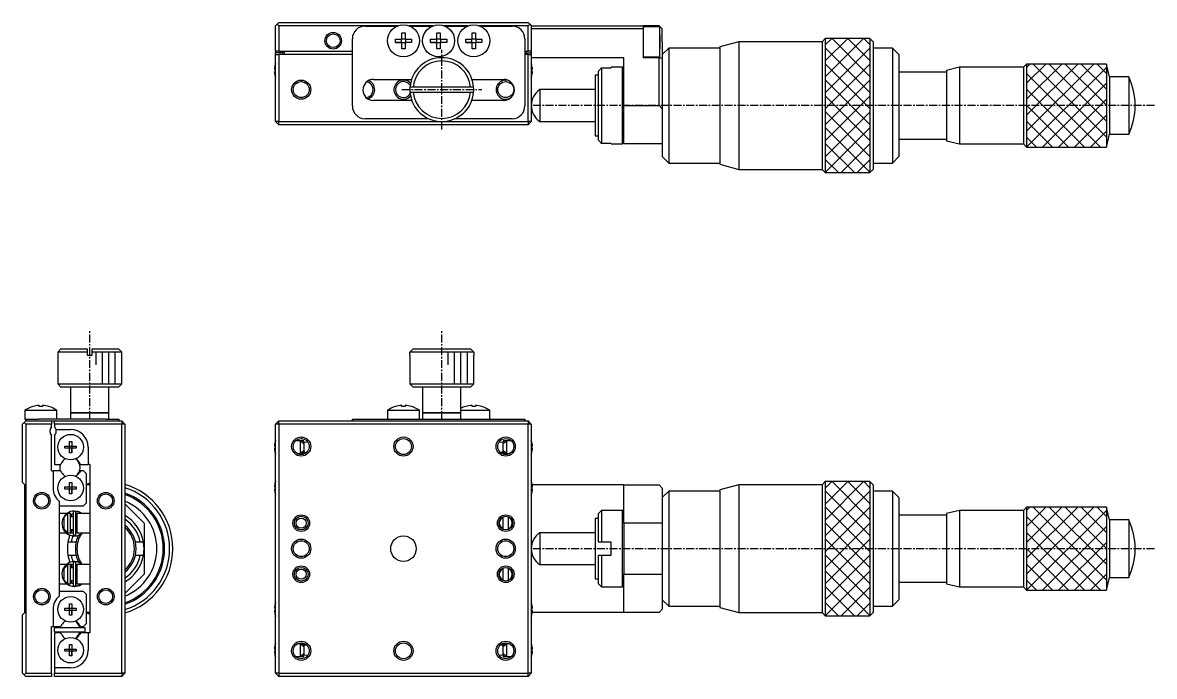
# Model space of a CAD drawing. Extents: x 431 to 795, y 271 to 454.
# Drawn here: x 431.3 to 608.4, y 351.8 to 454.2 of the extents above; entities that cross this region are included whole.
import ezdxf

# ---------------------------------------------------------------- set-up
doc = ezdxf.new("R2010")
doc.units = 0
doc.linetypes.add('CENTER', pattern=[2, 1.25, -0.25, 0.25, -0.25])
doc.layers.get('0').update_dxf_attribs({"linetype": 'CONTINUOUS'})
doc.layers.add('CENTER', color=1, linetype='CENTER')

msp = doc.modelspace()

# ---------------------------------------------------------------- linework, layer by layer
at = {"color": 7, "linetype": 'CONTINUOUS'}
for p, q in [((470.93, 453.71), (471.18, 453.96)), ((470.93, 449.71), (470.93, 453.71)), ((471.18, 453.96), (471.43, 454.21)), ((471.18, 453.96), (471.43, 453.71)), ((471.43, 454.21), (510.43, 454.21)), ((490.08, 453.71), (471.43, 453.71)), ((471.43, 453.71), (471.43, 449.71)), ((484.93, 453.66), (489.95, 453.66)), ((495.58, 453.71), (491.78, 453.71)), ((491.91, 453.66), (495.45, 453.66)), ((501.08, 453.71), (497.28, 453.71)), ((497.41, 453.66), (500.95, 453.66)), ((510.43, 453.71), (502.78, 453.71)), ((502.91, 453.66), (507.93, 453.66)), ((510.68, 453.96), (510.43, 454.21)), ((510.43, 453.71), (510.68, 453.96)), ((510.43, 449.71), (510.43, 453.71)), ((510.68, 453.96), (510.93, 453.71)), ((510.93, 453.71), (510.93, 449.71)), ((510.93, 453.71), (528.43, 453.71)), ((530.93, 453.71), (528.43, 453.71)), ((528.43, 453.71), (528.43, 453.21)), ((531.03, 453.56), (528.43, 453.56)), ((531.43, 453.21), (530.93, 453.71)), ((531.03, 448.86), (531.03, 453.56)), ((531.03, 448.86), (531.03, 453.56)), ((482.93, 441.16), (482.93, 451.66)), ((489.67, 451.62), (490.67, 451.62)), ((489.67, 451.1), (489.67, 451.62)), ((490.63, 451.1), (490.63, 451.62)), ((490.67, 451.62), (490.67, 452.61)), ((490.67, 452.61), (491.19, 452.61)), ((490.67, 451.66), (491.19, 451.66)), ((491.19, 452.61), (491.19, 451.62)), ((491.19, 451.62), (492.19, 451.62)), ((491.23, 451.62), (491.23, 451.1)), ((492.19, 451.62), (492.19, 451.1)), ((495.17, 451.62), (496.17, 451.62)), ((495.17, 451.1), (495.17, 451.62)), ((496.13, 451.1), (496.13, 451.62)), ((496.17, 451.62), (496.17, 452.61)), ((496.17, 452.61), (496.69, 452.61)), ((496.17, 451.66), (496.69, 451.66)), ((496.69, 452.61), (496.69, 451.62)), ((496.69, 451.62), (497.69, 451.62)), ((496.73, 451.62), (496.73, 451.1)), ((497.69, 451.62), (497.69, 451.1)), ((500.67, 451.62), (501.67, 451.62)), ((500.67, 451.1), (500.67, 451.62)), ((501.63, 451.1), (501.63, 451.62)), ((501.67, 451.62), (501.67, 452.61)), ((501.67, 452.61), (502.19, 452.61)), ((501.67, 451.66), (502.19, 451.66)), ((502.19, 452.61), (502.19, 451.62)), ((502.19, 451.62), (503.19, 451.62)), ((502.23, 451.62), (502.23, 451.1)), ((503.19, 451.62), (503.19, 451.1)), ((509.93, 451.66), (509.93, 441.16)), ((528.43, 453.21), (510.93, 453.21)), ((528.43, 453.21), (528.43, 448.71)), ((531.03, 451.21), (531.03, 452.31)), ((531.03, 452.31), (531.03, 451.21)), ((531.43, 451.21), (531.43, 453.21)), ((556.93, 451.71), (556.43, 451.21)), ((563.93, 451.71), (556.93, 451.71)), ((556.93, 451.71), (556.93, 430.71)), ((564.43, 451.21), (563.93, 451.71)), ((563.93, 451.71), (563.93, 430.71)), ((489.67, 451.1), (490.63, 451.1)), ((490.67, 451.1), (489.67, 451.1)), ((490.67, 451.1), (490.63, 451.1)), ((490.67, 450.1), (490.67, 451.1)), ((491.19, 451.05), (490.67, 451.05)), ((491.19, 450.1), (490.67, 450.1)), ((491.23, 451.1), (491.19, 451.1)), ((492.19, 451.1), (491.19, 451.1)), ((491.19, 451.1), (491.19, 450.1)), ((492.19, 451.1), (491.23, 451.1)), ((495.17, 451.1), (496.13, 451.1)), ((496.17, 451.1), (495.17, 451.1)), ((496.17, 451.1), (496.13, 451.1)), ((496.17, 450.1), (496.17, 451.1)), ((496.69, 451.05), (496.17, 451.05)), ((496.69, 450.1), (496.17, 450.1)), ((496.73, 451.1), (496.69, 451.1)), ((497.69, 451.1), (496.69, 451.1)), ((496.69, 451.1), (496.69, 450.1)), ((497.69, 451.1), (496.73, 451.1)), ((500.67, 451.1), (501.63, 451.1)), ((501.67, 451.1), (500.67, 451.1)), ((501.67, 451.1), (501.63, 451.1)), ((501.67, 450.1), (501.67, 451.1)), ((502.19, 451.05), (501.67, 451.05)), ((502.19, 450.1), (501.67, 450.1)), ((502.23, 451.1), (502.19, 451.1)), ((503.19, 451.1), (502.19, 451.1)), ((502.19, 451.1), (502.19, 450.1)), ((503.19, 451.1), (502.23, 451.1)), ((531.03, 451.21), (531.03, 450.11)), ((531.03, 450.11), (531.03, 451.21)), ((531.43, 451.21), (531.43, 448.71)), ((532.43, 450.21), (531.43, 449.21)), ((540.43, 450.21), (532.43, 450.21)), ((532.43, 450.21), (532.43, 432.21)), ((543.43, 451.21), (540.43, 450.41)), ((540.43, 450.41), (540.43, 432.01)), ((556.43, 451.21), (543.43, 451.21)), ((543.43, 451.21), (543.43, 431.21)), ((556.43, 451.21), (556.43, 431.21)), ((564.43, 451.21), (564.43, 431.21)), ((567.43, 450.21), (564.43, 450.21)), ((568.43, 449.21), (567.43, 450.21)), ((567.43, 450.21), (567.43, 432.21)), ((470.93, 449.71), (470.93, 449.46)), ((471.43, 449.71), (470.93, 449.71)), ((470.93, 449.21), (470.93, 449.46)), ((472.33, 449.46), (470.93, 449.46)), ((470.93, 449.21), (471.43, 449.21)), ((470.93, 438.71), (470.93, 449.21)), ((471.43, 449.71), (482.93, 449.71)), ((482.93, 449.21), (471.43, 449.21)), ((471.43, 449.21), (471.43, 438.71)), ((472.33, 449.21), (472.33, 449.46)), ((509.93, 449.71), (510.43, 449.71)), ((509.93, 449.46), (510.93, 449.46)), ((510.43, 449.21), (509.93, 449.21)), ((510.93, 449.71), (510.43, 449.71)), ((510.43, 449.21), (510.93, 449.21)), ((510.43, 438.71), (510.43, 449.21)), ((510.93, 449.71), (510.93, 449.46)), ((510.93, 449.46), (510.93, 449.21)), ((510.93, 449.21), (510.93, 438.71)), ((525.43, 448.71), (510.93, 448.71)), ((525.43, 441.21), (525.43, 448.71)), ((528.43, 448.86), (531.03, 448.86)), ((530.93, 448.71), (528.43, 448.71)), ((530.93, 448.71), (531.43, 448.71)), ((530.93, 441.21), (530.93, 448.71)), ((531.43, 448.71), (531.43, 440.71)), ((568.43, 449.21), (568.43, 433.21)), ((470.74, 446.89), (470.86, 446.89)), ((470.86, 446.53), (470.74, 446.53)), ((470.86, 447.59), (470.86, 447.59)), ((470.86, 446.89), (470.86, 446.53)), ((511, 447.59), (511.01, 447.59)), ((511, 446.53), (511, 446.89)), ((511, 446.89), (511.12, 446.89)), ((511.12, 446.53), (511, 446.53)), ((521.43, 446.61), (521.93, 447.12)), ((521.43, 435.8), (521.43, 446.61)), ((521.93, 447.12), (523.43, 447.12)), ((521.93, 447.12), (521.93, 435.29)), ((525.23, 447.21), (523.43, 447.21)), ((523.43, 447.12), (523.43, 447.21)), ((525.43, 447.01), (525.23, 447.21)), ((525.23, 435.21), (525.23, 447.21)), ((575.93, 446.46), (568.43, 446.46)), ((577.93, 447.21), (575.93, 446.71)), ((575.93, 446.71), (575.93, 435.71)), ((587.93, 447.21), (577.93, 447.21)), ((577.93, 447.21), (577.93, 435.21)), ((588.43, 447.71), (587.93, 447.21)), ((587.93, 447.21), (587.93, 435.21)), ((600.93, 447.71), (588.43, 447.71)), ((588.43, 447.71), (588.43, 434.71)), ((601.43, 445.71), (600.93, 447.71)), ((600.93, 447.71), (600.93, 434.71)), ((470.86, 445.82), (470.86, 445.82)), ((486.23, 445.31), (492.19, 445.31)), ((501.67, 445.31), (506.63, 445.31)), ((511.01, 445.82), (511, 445.82)), ((521.43, 445.96), (520.93, 445.96)), ((520.93, 445.96), (520.93, 436.46)), ((604.42, 445.71), (601.43, 445.71)), ((601.43, 445.71), (601.43, 436.71)), ((604.42, 445.71), (604.42, 436.71)), ((492.45, 444.11), (491.95, 444.11)), ((491.95, 443.31), (492.45, 443.31)), ((501.41, 444.11), (492.45, 444.11)), ((492.45, 443.31), (501.41, 443.31)), ((501.92, 444.11), (501.41, 444.11)), ((501.41, 443.31), (501.92, 443.31)), ((520.93, 443.71), (512.27, 443.71)), ((512.27, 443.71), (512.27, 438.71)), ((492.23, 442.01), (486.23, 442.01)), ((506.63, 442.01), (501.63, 442.01)), ((525.43, 435.21), (525.43, 441.21)), ((525.43, 441.21), (530.93, 441.21)), ((531.43, 440.71), (530.93, 441.21)), ((531.43, 440.71), (531.43, 438.85)), ((471.43, 438.21), (470.93, 438.71)), ((471.43, 438.71), (470.93, 438.71)), ((471.43, 438.21), (471.43, 438.71)), ((471.43, 438.71), (496.93, 438.71)), ((510.43, 438.21), (471.43, 438.21)), ((494.86, 439.16), (484.93, 439.16)), ((496.93, 438.71), (510.43, 438.71)), ((507.93, 439.16), (499, 439.16)), ((510.93, 438.71), (510.43, 438.71)), ((510.93, 438.71), (510.43, 438.21)), ((510.43, 438.71), (510.43, 438.21)), ((512.27, 438.71), (520.93, 438.71)), ((531.43, 438.85), (531.43, 433.21)), ((520.93, 436.46), (521.43, 436.46)), ((521.93, 435.29), (521.43, 435.8)), ((568.43, 435.96), (575.93, 435.96)), ((575.93, 435.71), (577.93, 435.21)), ((600.93, 434.71), (601.43, 436.71)), ((601.43, 436.71), (604.42, 436.71)), ((523.43, 435.29), (521.93, 435.29)), ((523.43, 435.21), (523.43, 435.29)), ((523.43, 435.21), (525.23, 435.21)), ((525.23, 435.21), (525.43, 435.41)), ((531.43, 435.21), (525.43, 435.21)), ((577.93, 435.21), (587.93, 435.21)), ((587.93, 435.21), (588.43, 434.71)), ((588.43, 434.71), (600.93, 434.71)), ((531.43, 433.21), (532.43, 432.21)), ((532.43, 432.21), (540.43, 432.21)), ((564.43, 432.21), (567.43, 432.21)), ((567.43, 432.21), (568.43, 433.21)), ((540.43, 432.01), (543.43, 431.21)), ((543.43, 431.21), (556.43, 431.21)), ((556.43, 431.21), (556.93, 430.71)), ((556.93, 430.71), (563.93, 430.71)), ((563.93, 430.71), (564.43, 431.21)), ((437.34, 403.11), (436.84, 402.61)), ((436.84, 402.61), (436.84, 397.61)), ((441.44, 402.61), (436.84, 402.61)), ((437.34, 403.11), (441.44, 403.11)), ((441.44, 403.11), (441.44, 402.61)), ((441.44, 402.61), (441.44, 402.11)), ((441.44, 402.11), (442.24, 402.11)), ((442.24, 402.61), (442.24, 403.11)), ((442.24, 403.11), (446.34, 403.11)), ((442.24, 402.11), (442.24, 402.61)), ((446.84, 402.61), (442.24, 402.61)), ((446.84, 402.61), (446.34, 403.11)), ((446.84, 397.61), (446.84, 402.61)), ((491.93, 402.11), (491.93, 397.61)), ((491.93, 402.11), (491.95, 402.11)), ((491.95, 402.61), (492.45, 403.11)), ((491.95, 402.11), (491.95, 402.61)), ((501.92, 402.61), (491.95, 402.61)), ((492.45, 403.11), (501.41, 403.11)), ((501.41, 403.11), (501.92, 402.61)), ((501.92, 402.61), (501.92, 402.11)), ((501.92, 402.11), (501.93, 402.11)), ((501.93, 397.61), (501.93, 402.11)), ((436.84, 397.61), (437.34, 397.11)), ((436.84, 397.61), (441.84, 397.61)), ((441.84, 397.11), (437.34, 397.11)), ((438.84, 397.11), (438.84, 393.11)), ((441.84, 397.61), (446.84, 397.61)), ((446.34, 397.11), (441.84, 397.11)), ((444.84, 393.11), (444.84, 397.11)), ((446.34, 397.11), (446.84, 397.61)), ((491.93, 397.61), (492.43, 397.11)), ((491.93, 397.61), (501.93, 397.61)), ((501.43, 397.11), (492.43, 397.11)), ((493.93, 397.11), (493.93, 393.11)), ((499.93, 393.11), (499.93, 397.11)), ((501.43, 397.11), (501.93, 397.61)), ((431.69, 393.5), (431.69, 392.11)), ((431.69, 393.5), (436.69, 393.5)), ((432.93, 394.07), (432.92, 394.08)), ((433.93, 394.07), (433.93, 394.24)), ((434.45, 394.07), (433.93, 394.07)), ((434.45, 394.24), (434.45, 394.07)), ((435.45, 394.08), (435.45, 394.07)), ((436.69, 392.11), (436.69, 393.5)), ((488.43, 393.5), (488.43, 392.11)), ((488.43, 393.5), (493.43, 393.5)), ((489.67, 394.07), (489.67, 394.08)), ((489.67, 394.07), (489.67, 394.08)), ((490.67, 394.07), (490.67, 394.24)), ((491.19, 394.07), (490.67, 394.07)), ((491.19, 394.24), (491.19, 394.07)), ((492.19, 394.08), (492.19, 394.07)), ((492.19, 394.08), (492.19, 394.07)), ((493.43, 392.11), (493.43, 393.5)), ((499.93, 393.5), (504.43, 393.5)), ((500.67, 394.07), (500.67, 394.08)), ((500.67, 394.07), (500.67, 394.08)), ((501.67, 394.07), (501.67, 394.24)), ((502.19, 394.07), (501.67, 394.07)), ((502.19, 394.24), (502.19, 394.07)), ((503.19, 394.08), (503.19, 394.07)), ((503.19, 394.08), (503.19, 394.07)), ((504.43, 392.11), (504.43, 393.5)), ((431.59, 391.56), (431.34, 391.31)), ((431.59, 391.56), (431.84, 391.81)), ((431.84, 391.31), (431.59, 391.56)), ((431.69, 392.11), (431.89, 392.11)), ((431.84, 391.81), (435.84, 391.81)), ((431.89, 392.11), (433.89, 392.11)), ((431.89, 391.81), (431.89, 392.11)), ((435.26, 392.11), (433.89, 392.11)), ((444.39, 392.11), (435.26, 392.11)), ((435.84, 391.81), (435.84, 391.31)), ((435.84, 391.81), (436.34, 391.81)), ((436.34, 391.31), (436.34, 391.81)), ((436.34, 391.81), (446.84, 391.81)), ((438.84, 393.11), (438.84, 392.11)), ((444.84, 393.11), (438.84, 393.11)), ((438.84, 393.11), (441.84, 393.11)), ((441.84, 393.11), (444.84, 393.11)), ((444.39, 392.11), (446.39, 392.11)), ((444.84, 392.11), (444.84, 393.11)), ((446.39, 392.11), (446.39, 391.81)), ((447.34, 391.31), (446.84, 391.81)), ((446.84, 391.81), (446.84, 391.31)), ((471.43, 391.81), (470.93, 391.31)), ((471.43, 391.81), (510.43, 391.81)), ((471.43, 391.31), (471.43, 391.81)), ((482.93, 391.81), (482.93, 392.11)), ((482.93, 392.11), (509.93, 392.11)), ((493.93, 393.11), (493.93, 392.11)), ((499.93, 393.11), (493.93, 393.11)), ((493.93, 393.11), (499.93, 393.11)), ((499.93, 392.11), (499.93, 393.11)), ((509.93, 392.11), (509.93, 391.81)), ((510.93, 391.31), (510.43, 391.81)), ((510.43, 391.81), (510.43, 391.31)), ((431.34, 382.16), (431.34, 391.31)), ((435.84, 391.31), (431.84, 391.31)), ((431.84, 391.31), (431.84, 352.31)), ((435.84, 390.87), (435.84, 391.31)), ((446.84, 391.31), (436.34, 391.31)), ((436.34, 391.31), (436.34, 390.87)), ((436.55, 390.46), (438.84, 390.46)), ((447.34, 391.31), (446.84, 391.31)), ((446.84, 352.31), (446.84, 391.31)), ((447.34, 391.31), (447.34, 352.31)), ((471.43, 391.31), (470.93, 391.31)), ((470.93, 352.31), (470.93, 391.31)), ((510.43, 391.31), (471.43, 391.31)), ((471.43, 391.31), (471.43, 352.31)), ((510.93, 391.31), (510.43, 391.31)), ((510.43, 352.31), (510.43, 391.31)), ((510.93, 391.31), (510.93, 352.31)), ((435.84, 384.01), (435.84, 389.54)), ((436.34, 389.54), (436.34, 385.01)), ((437.95, 387.53), (437.95, 387.89)), ((437.95, 387.89), (438.66, 387.89)), ((438.66, 387.89), (438.66, 388.59)), ((438.66, 388.59), (439.02, 388.59)), ((438.67, 387.88), (438.66, 387.89)), ((438.67, 387.88), (439.01, 387.88)), ((438.67, 387.54), (438.67, 387.88)), ((439.01, 387.88), (439.02, 387.89)), ((439.01, 387.88), (439.01, 387.54)), ((439.02, 388.59), (439.02, 387.89)), ((439.02, 388.59), (439.02, 387.89)), ((439.02, 387.89), (439.72, 387.89)), ((439.72, 387.89), (439.72, 387.53)), ((470.74, 387.89), (470.86, 387.89)), ((470.86, 388.59), (470.86, 388.59)), ((470.86, 388.59), (470.86, 388.59)), ((470.86, 387.89), (470.86, 387.53)), ((474.83, 388.71), (474.06, 388.71)), ((475.03, 388.51), (474.83, 388.71)), ((474.83, 386.71), (474.83, 388.71)), ((475.33, 388.21), (475.03, 388.51)), ((475.33, 388.45), (475.11, 388.43)), ((475.33, 388.45), (475.33, 388.69)), ((475.97, 388.51), (475.33, 388.45)), ((475.33, 388.45), (475.33, 388.21)), ((475.33, 388.21), (475.33, 387.21)), ((506.53, 388.45), (505.9, 388.51)), ((506.53, 388.69), (506.53, 388.45)), ((506.83, 388.51), (506.53, 388.21)), ((506.75, 388.43), (506.53, 388.45)), ((506.53, 388.21), (506.53, 388.45)), ((506.53, 387.21), (506.53, 388.21)), ((507.03, 388.71), (506.83, 388.51)), ((507.8, 388.71), (507.03, 388.71)), ((507.03, 388.71), (507.03, 386.71)), ((511, 388.59), (511.01, 388.59)), ((511, 388.59), (511.01, 388.59)), ((511, 387.89), (511.12, 387.89)), ((511, 387.53), (511, 387.89)), ((438.66, 387.53), (437.95, 387.53)), ((438.67, 387.54), (438.66, 387.53)), ((438.66, 386.82), (438.66, 387.53)), ((439.02, 386.82), (438.66, 386.82)), ((439.01, 387.54), (438.67, 387.54)), ((439.01, 387.54), (439.02, 387.53)), ((439.02, 386.82), (439.02, 387.53)), ((439.72, 387.53), (439.02, 387.53)), ((439.02, 387.53), (439.02, 386.82)), ((441.59, 387.71), (441.59, 385.01)), ((470.86, 387.53), (470.74, 387.53)), ((470.86, 386.82), (470.86, 386.82)), ((470.86, 386.82), (470.86, 386.82)), ((474.34, 386.71), (474.83, 386.71)), ((474.83, 386.71), (475.03, 386.91)), ((474.83, 386.71), (474.83, 386.71)), ((475.03, 386.91), (475.33, 387.21)), ((475.06, 386.93), (475.33, 386.92)), ((475.33, 387.21), (475.33, 386.92)), ((475.33, 386.92), (475.8, 386.91)), ((475.33, 386.71), (475.33, 386.92)), ((506.06, 386.91), (506.53, 386.92)), ((506.53, 387.21), (506.83, 386.91)), ((506.53, 386.92), (506.53, 387.21)), ((506.53, 386.92), (506.8, 386.93)), ((506.53, 386.92), (506.53, 386.71)), ((506.83, 386.91), (507.03, 386.71)), ((507.03, 386.71), (507.52, 386.71)), ((511.12, 387.53), (511, 387.53)), ((511.01, 386.82), (511, 386.82)), ((511.01, 386.82), (511, 386.82)), ((436.34, 385.01), (437.29, 385.01)), ((437.44, 385.27), (437.29, 385.01)), ((440.39, 385.01), (440.24, 385.27)), ((440.39, 385.01), (441.59, 385.01)), ((441.84, 385.01), (441.59, 385.01)), ((441.84, 385.01), (441.84, 358.61)), ((435.84, 384.01), (436.09, 384.01)), ((437.29, 384.01), (436.09, 384.01)), ((436.09, 384.01), (436.09, 381.31)), ((437.44, 383.75), (437.29, 384.01)), ((440.39, 384.01), (440.24, 383.75)), ((440.84, 384.01), (440.39, 384.01)), ((441.34, 383.51), (440.84, 384.01)), ((441.34, 379.01), (441.34, 383.51)), ((431.34, 382.16), (431.69, 381.81)), ((431.69, 361.81), (431.69, 381.81)), ((437.95, 381.13), (437.95, 381.49)), ((437.95, 381.49), (438.66, 381.49)), ((438.66, 381.13), (437.95, 381.13)), ((438.66, 381.49), (438.66, 382.19)), ((438.66, 382.19), (439.02, 382.19)), ((438.67, 381.48), (438.66, 381.49)), ((438.67, 381.14), (438.66, 381.13)), ((438.66, 380.42), (438.66, 381.13)), ((438.67, 381.48), (439.01, 381.48)), ((438.67, 381.14), (438.67, 381.48)), ((439.01, 381.14), (438.67, 381.14)), ((439.01, 381.48), (439.02, 381.49)), ((439.01, 381.48), (439.01, 381.14)), ((439.01, 381.14), (439.02, 381.13)), ((439.02, 382.19), (439.02, 381.49)), ((439.02, 382.19), (439.02, 381.49)), ((439.02, 381.49), (439.72, 381.49)), ((439.02, 380.42), (439.02, 381.13)), ((439.72, 381.13), (439.02, 381.13)), ((439.02, 381.13), (439.02, 380.42)), ((439.72, 381.49), (439.72, 381.13)), ((441.84, 381.81), (441.34, 381.81)), ((470.74, 381.49), (470.86, 381.49)), ((470.86, 381.13), (470.74, 381.13)), ((470.86, 382.19), (470.86, 382.19)), ((470.86, 382.19), (470.86, 382.19)), ((470.86, 381.49), (470.86, 381.13)), ((511, 382.19), (511.01, 382.19)), ((511, 382.19), (511.01, 382.19)), ((511, 381.49), (511.12, 381.49)), ((511, 381.13), (511, 381.49)), ((511.12, 381.13), (511, 381.13)), ((525.43, 381.81), (511.09, 381.81)), ((525.43, 375.81), (525.43, 381.81)), ((525.43, 381.81), (530.93, 381.81)), ((531.43, 381.31), (530.93, 381.81)), ((531.43, 381.31), (531.43, 379.45)), ((532.43, 380.81), (531.43, 379.81)), ((540.43, 380.81), (532.43, 380.81)), ((532.43, 380.81), (532.43, 362.81)), ((543.43, 381.81), (540.43, 381.01)), ((540.43, 381.01), (540.43, 362.61)), ((556.43, 381.81), (543.43, 381.81)), ((543.43, 381.81), (543.43, 361.81)), ((556.93, 382.31), (556.43, 381.81)), ((556.43, 381.81), (556.43, 361.81)), ((563.93, 382.31), (556.93, 382.31)), ((556.93, 382.31), (556.93, 361.31)), ((564.43, 381.81), (563.93, 382.31)), ((563.93, 382.31), (563.93, 361.31)), ((564.43, 381.81), (564.43, 361.81)), ((567.43, 380.81), (564.43, 380.81)), ((568.43, 379.81), (567.43, 380.81)), ((567.43, 380.81), (567.43, 362.81)), ((437.04, 379.23), (437.04, 364.38)), ((439.02, 380.42), (438.66, 380.42)), ((440.84, 378.51), (441.34, 379.01)), ((470.86, 380.42), (470.86, 380.42)), ((470.86, 380.42), (470.86, 380.42)), ((511.01, 380.42), (511, 380.42)), ((511.01, 380.42), (511, 380.42)), ((531.43, 379.45), (531.43, 371.81)), ((568.43, 379.81), (568.43, 363.81)), ((437.04, 378.51), (440.84, 378.51)), ((438.26, 377.31), (437.04, 377.31)), ((437.84, 376.72), (438.34, 377.25)), ((438.84, 377.31), (438.34, 377.31)), ((438.34, 377.31), (438.34, 377.25)), ((438.34, 377.25), (438.34, 374.36)), ((438.84, 374.31), (438.84, 377.31)), ((438.84, 377.19), (439.24, 377.3)), ((439.04, 376.81), (439.04, 377.26)), ((439.24, 377.51), (439.24, 374.01)), ((440.22, 377.55), (439.47, 377.71)), ((439.67, 377.55), (439.64, 377.54)), ((439.64, 374.01), (439.64, 377.51)), ((439.7, 377.57), (439.67, 377.55)), ((439.74, 377.58), (439.7, 377.57)), ((439.77, 377.59), (439.74, 377.58)), ((439.8, 377.6), (439.77, 377.59)), ((439.84, 377.6), (439.8, 377.6)), ((439.87, 377.61), (439.84, 377.6)), ((441.84, 377.31), (439.84, 377.31)), ((439.84, 377.31), (439.84, 374.31)), ((439.91, 377.61), (439.87, 377.61)), ((439.94, 377.61), (439.91, 377.61)), ((439.97, 377.61), (439.94, 377.61)), ((440.01, 377.6), (439.97, 377.61)), ((440.04, 377.6), (440.01, 377.6)), ((440.08, 377.59), (440.04, 377.6)), ((440.11, 377.59), (440.08, 377.59)), ((440.14, 377.58), (440.11, 377.59)), ((440.14, 377.32), (440.13, 377.31)), ((440.18, 377.57), (440.14, 377.58)), ((440.22, 377.55), (440.14, 377.31)), ((440.15, 377.33), (440.14, 377.32)), ((440.16, 377.36), (440.15, 377.35)), ((440.15, 377.35), (440.15, 377.33)), ((440.17, 377.39), (440.16, 377.38)), ((440.16, 377.38), (440.16, 377.36)), ((440.18, 377.41), (440.17, 377.39)), ((440.21, 377.55), (440.18, 377.57)), ((440.19, 377.44), (440.18, 377.42)), ((440.18, 377.42), (440.18, 377.41)), ((440.2, 377.47), (440.19, 377.46)), ((440.19, 377.46), (440.19, 377.45)), ((440.19, 377.45), (440.19, 377.44)), ((440.21, 377.51), (440.2, 377.5)), ((440.2, 377.5), (440.2, 377.49)), ((440.2, 377.49), (440.2, 377.47)), ((440.21, 377.55), (440.21, 377.54)), ((440.21, 377.55), (440.21, 377.55)), ((440.21, 377.55), (440.21, 377.55)), ((440.21, 377.55), (440.21, 377.55)), ((440.63, 377.31), (440.21, 377.55)), ((440.21, 377.54), (440.21, 377.53)), ((440.21, 377.54), (440.21, 377.54)), ((440.21, 377.53), (440.21, 377.52)), ((440.21, 377.53), (440.21, 377.53)), ((440.21, 377.52), (440.21, 377.51)), ((450.34, 375.81), (447.34, 378.81)), ((521.93, 377.81), (521.43, 377.31)), ((521.43, 372.81), (521.43, 377.31)), ((525.23, 377.81), (521.93, 377.81)), ((521.93, 377.81), (521.93, 372.81)), ((525.43, 377.61), (525.23, 377.81)), ((525.23, 371.81), (525.23, 377.81)), ((577.93, 377.81), (575.93, 377.31)), ((575.93, 377.31), (575.93, 366.31)), ((587.93, 377.81), (577.93, 377.81)), ((577.93, 377.81), (577.93, 365.81)), ((588.43, 378.31), (587.93, 377.81)), ((587.93, 377.81), (587.93, 365.81)), ((600.93, 378.31), (588.43, 378.31)), ((588.43, 378.31), (588.43, 365.31)), ((601.43, 376.31), (600.93, 378.31)), ((600.93, 378.31), (600.93, 365.31)), ((437.84, 374.89), (437.84, 376.72)), ((439.24, 376.81), (438.84, 376.81)), ((439.64, 376.94), (439.65, 376.95)), ((439.64, 376.92), (439.64, 376.94)), ((439.64, 376.91), (439.64, 376.92)), ((439.84, 376.81), (439.64, 376.81)), ((439.65, 376.98), (439.66, 376.99)), ((439.65, 376.97), (439.65, 376.98)), ((439.65, 376.95), (439.65, 376.97)), ((439.66, 377.01), (439.67, 377.02)), ((439.66, 376.99), (439.66, 377.01)), ((439.67, 377.04), (439.68, 377.05)), ((439.67, 377.02), (439.67, 377.04)), ((439.68, 377.06), (439.69, 377.07)), ((439.68, 377.05), (439.68, 377.06)), ((439.69, 377.07), (439.7, 377.09)), ((439.7, 377.09), (439.71, 377.1)), ((439.71, 377.1), (439.72, 377.11)), ((439.72, 377.11), (439.73, 377.12)), ((439.73, 377.12), (439.74, 377.13)), ((439.74, 377.13), (439.75, 377.14)), ((439.75, 377.14), (439.76, 377.15)), ((439.76, 377.15), (439.77, 377.16)), ((439.77, 377.16), (439.79, 377.17)), ((439.79, 377.17), (439.8, 377.17)), ((439.8, 377.17), (439.81, 377.18)), ((439.81, 377.18), (439.83, 377.19)), ((439.83, 377.19), (439.84, 377.19)), ((450.34, 375.81), (450.34, 371.81)), ((506.53, 376.8), (506.53, 376.72)), ((506.53, 374.89), (506.53, 376.72)), ((507.33, 376.72), (507.33, 376.8)), ((507.33, 376.72), (507.33, 374.89)), ((521.43, 376.56), (520.93, 376.56)), ((520.93, 376.56), (520.93, 367.06)), ((525.43, 375.81), (525.43, 367.81)), ((531.43, 375.81), (525.43, 375.81)), ((575.93, 377.06), (568.43, 377.06)), ((604.42, 376.31), (601.43, 376.31)), ((601.43, 376.31), (601.43, 367.31)), ((604.42, 376.31), (604.42, 367.31)), ((437.04, 374.31), (438.14, 374.31)), ((438.34, 374.36), (437.84, 374.89)), ((438.34, 374.36), (438.34, 374.31)), ((438.34, 374.31), (438.84, 374.31)), ((438.84, 374.81), (439.24, 374.81)), ((439.24, 374.22), (438.84, 374.33)), ((438.9, 374.31), (439.04, 374.31)), ((438.9, 374.31), (438.9, 374.31)), ((439.04, 374.31), (439.04, 374.81)), ((439.64, 374.81), (439.84, 374.81)), ((439.64, 374.6), (439.64, 374.61)), ((439.64, 374.59), (439.64, 374.6)), ((439.65, 374.58), (439.64, 374.59)), ((439.87, 374.27), (439.64, 374.22)), ((439.65, 374.56), (439.65, 374.58)), ((439.65, 374.55), (439.65, 374.56)), ((439.65, 374.53), (439.65, 374.55)), ((439.66, 374.52), (439.65, 374.53)), ((439.66, 374.5), (439.66, 374.52)), ((439.67, 374.49), (439.66, 374.5)), ((439.67, 374.48), (439.67, 374.49)), ((439.68, 374.46), (439.67, 374.48)), ((439.69, 374.45), (439.68, 374.46)), ((439.7, 374.44), (439.69, 374.45)), ((439.7, 374.43), (439.7, 374.44)), ((439.71, 374.41), (439.7, 374.43)), ((439.72, 374.4), (439.71, 374.41)), ((439.73, 374.39), (439.72, 374.4)), ((439.74, 374.38), (439.73, 374.39)), ((439.76, 374.37), (439.74, 374.38)), ((439.77, 374.36), (439.76, 374.37)), ((439.78, 374.36), (439.77, 374.36)), ((439.79, 374.35), (439.78, 374.36)), ((439.81, 374.34), (439.79, 374.35)), ((439.82, 374.33), (439.81, 374.34)), ((439.83, 374.33), (439.82, 374.33)), ((439.84, 374.33), (439.83, 374.33)), ((439.84, 374.31), (441.84, 374.31)), ((439.98, 374.31), (439.87, 374.27)), ((440.15, 373.94), (440.21, 373.96)), ((440.15, 373.94), (440.15, 373.94)), ((440.15, 373.94), (440.15, 373.94)), ((440.15, 373.94), (440.15, 373.94)), ((440.15, 373.94), (440.15, 373.94)), ((440.15, 373.94), (440.15, 373.94)), ((440.21, 373.96), (440.2, 373.97)), ((440.2, 373.96), (440.21, 373.96)), ((440.21, 373.97), (440.21, 373.96)), ((440.21, 373.96), (440.21, 373.96)), ((506.53, 374.89), (506.53, 374.81)), ((507.33, 374.81), (507.33, 374.89)), ((520.93, 374.31), (512.27, 374.31)), ((512.27, 374.31), (512.27, 369.31)), ((438.93, 372.81), (438.42, 372.81)), ((439.69, 372.81), (438.93, 372.81)), ((449.74, 372.81), (448.98, 372.81)), ((450.25, 372.81), (449.74, 372.81)), ((521.93, 372.81), (521.43, 372.81)), ((523.43, 372.81), (521.93, 372.81)), ((523.43, 370.81), (523.43, 372.81)), ((438.42, 370.81), (438.93, 370.81)), ((438.93, 370.81), (439.69, 370.81)), ((448.98, 370.81), (449.74, 370.81)), ((449.74, 370.81), (450.25, 370.81)), ((450.34, 371.81), (450.34, 367.81)), ((521.43, 370.81), (521.93, 370.81)), ((521.43, 366.31), (521.43, 370.81)), ((521.93, 370.81), (523.43, 370.81)), ((521.93, 370.81), (521.93, 365.81)), ((525.23, 365.81), (525.23, 371.81)), ((531.43, 371.81), (531.43, 364.16)), ((438.14, 369.31), (437.04, 369.31)), ((437.84, 368.72), (438.34, 369.25)), ((437.84, 366.89), (437.84, 368.72)), ((438.15, 369.31), (438.15, 369.31)), ((438.84, 369.31), (438.34, 369.31)), ((438.34, 369.31), (438.34, 369.25)), ((438.34, 369.25), (438.34, 366.36)), ((438.84, 369.28), (439.24, 369.39)), ((438.84, 366.31), (438.84, 369.31)), ((439.24, 368.81), (438.84, 368.81)), ((439.04, 369.31), (438.9, 369.31)), ((439.04, 368.81), (439.04, 369.31)), ((439.24, 369.6), (439.24, 366.1)), ((439.64, 366.1), (439.64, 369.6)), ((439.64, 369.39), (439.87, 369.34)), ((439.64, 369.03), (439.65, 369.05)), ((439.64, 369.02), (439.64, 369.03)), ((439.64, 369), (439.64, 369.02)), ((439.84, 368.81), (439.64, 368.81)), ((439.65, 369.07), (439.66, 369.09)), ((439.65, 369.06), (439.65, 369.07)), ((439.65, 369.05), (439.65, 369.06)), ((439.66, 369.1), (439.67, 369.12)), ((439.66, 369.09), (439.66, 369.1)), ((439.67, 369.13), (439.68, 369.14)), ((439.67, 369.12), (439.67, 369.13)), ((439.68, 369.16), (439.69, 369.17)), ((439.68, 369.14), (439.68, 369.16)), ((439.69, 369.17), (439.7, 369.18)), ((439.7, 369.18), (439.71, 369.19)), ((439.71, 369.19), (439.72, 369.2)), ((439.72, 369.2), (439.73, 369.21)), ((439.73, 369.21), (439.74, 369.22)), ((439.74, 369.22), (439.75, 369.23)), ((439.75, 369.23), (439.76, 369.24)), ((439.76, 369.24), (439.77, 369.25)), ((439.77, 369.25), (439.79, 369.26)), ((439.79, 369.26), (439.8, 369.27)), ((439.8, 369.27), (439.81, 369.27)), ((439.81, 369.27), (439.83, 369.28)), ((439.83, 369.28), (439.84, 369.28)), ((441.84, 369.31), (439.84, 369.31)), ((439.84, 369.31), (439.84, 366.31)), ((439.87, 369.34), (439.98, 369.31)), ((440.15, 369.67), (440.15, 369.67)), ((440.15, 369.67), (440.15, 369.67)), ((440.15, 369.67), (440.15, 369.67)), ((440.15, 369.67), (440.15, 369.67)), ((440.15, 369.67), (440.15, 369.67)), ((440.15, 369.67), (440.15, 369.67)), ((440.15, 369.67), (440.15, 369.67)), ((440.16, 369.67), (440.15, 369.67)), ((440.16, 369.67), (440.16, 369.67)), ((440.16, 369.67), (440.16, 369.67)), ((440.21, 369.65), (440.16, 369.67)), ((440.21, 369.65), (440.2, 369.65)), ((440.21, 369.65), (440.21, 369.65)), ((440.21, 369.65), (440.21, 369.65)), ((506.53, 368.8), (506.53, 368.72)), ((506.53, 366.89), (506.53, 368.72)), ((507.33, 368.72), (507.33, 368.8)), ((507.33, 368.72), (507.33, 366.89)), ((512.27, 369.31), (520.93, 369.31)), ((438.34, 366.36), (437.84, 366.89)), ((438.84, 366.81), (439.24, 366.81)), ((439.04, 366.36), (439.04, 366.81)), ((439.64, 366.81), (439.84, 366.81)), ((439.64, 366.7), (439.64, 366.7)), ((439.64, 366.68), (439.64, 366.7)), ((439.65, 366.67), (439.64, 366.68)), ((439.65, 366.65), (439.65, 366.67)), ((439.65, 366.64), (439.65, 366.65)), ((439.65, 366.63), (439.65, 366.64)), ((439.66, 366.61), (439.65, 366.63)), ((439.66, 366.6), (439.66, 366.61)), ((439.67, 366.58), (439.66, 366.6)), ((447.34, 364.81), (450.34, 367.81)), ((506.53, 366.89), (506.53, 366.81)), ((507.33, 366.81), (507.33, 366.89)), ((520.93, 367.06), (521.43, 367.06)), ((525.43, 367.81), (531.43, 367.81)), ((525.43, 361.81), (525.43, 367.81)), ((600.93, 365.31), (601.43, 367.31)), ((601.43, 367.31), (604.42, 367.31)), ((437.04, 366.31), (438.26, 366.31)), ((440.84, 365.11), (437.04, 365.11)), ((438.26, 366.31), (438.26, 366.31)), ((438.34, 366.36), (438.34, 366.31)), ((438.34, 366.31), (438.84, 366.31)), ((439.24, 366.31), (438.84, 366.43)), ((439.47, 365.9), (440.15, 366.04)), ((439.64, 366.07), (439.65, 366.07)), ((439.65, 366.07), (439.68, 366.05)), ((439.67, 366.57), (439.67, 366.58)), ((439.68, 366.56), (439.67, 366.57)), ((439.69, 366.54), (439.68, 366.56)), ((439.68, 366.05), (439.72, 366.04)), ((439.7, 366.53), (439.69, 366.54)), ((439.7, 366.52), (439.7, 366.53)), ((439.71, 366.51), (439.7, 366.52)), ((439.72, 366.5), (439.71, 366.51)), ((439.73, 366.49), (439.72, 366.5)), ((439.72, 366.04), (439.75, 366.03)), ((439.74, 366.48), (439.73, 366.49)), ((439.76, 366.47), (439.74, 366.48)), ((439.75, 366.03), (439.78, 366.02)), ((439.77, 366.46), (439.76, 366.47)), ((439.78, 366.45), (439.77, 366.46)), ((439.79, 366.44), (439.78, 366.45)), ((439.78, 366.02), (439.82, 366.01)), ((439.81, 366.44), (439.79, 366.44)), ((439.82, 366.43), (439.81, 366.44)), ((439.83, 366.42), (439.82, 366.43)), ((439.82, 366.01), (439.85, 366.01)), ((439.84, 366.42), (439.83, 366.42)), ((439.84, 366.31), (441.84, 366.31)), ((439.85, 366.01), (439.89, 366.01)), ((439.89, 366.01), (439.92, 366)), ((439.92, 366), (439.95, 366)), ((439.95, 366), (439.99, 366.01)), ((439.99, 366.01), (440.02, 366.01)), ((440.02, 366.01), (440.06, 366.01)), ((440.06, 366.01), (440.09, 366.02)), ((440.09, 366.02), (440.12, 366.03)), ((440.12, 366.03), (440.16, 366.04)), ((440.14, 366.29), (440.13, 366.31)), ((440.22, 366.06), (440.14, 366.31)), ((440.15, 366.28), (440.14, 366.29)), ((440.15, 366.26), (440.15, 366.28)), ((440.16, 366.25), (440.15, 366.26)), ((440.16, 366.23), (440.16, 366.25)), ((440.17, 366.22), (440.16, 366.23)), ((440.16, 366.04), (440.19, 366.05)), ((440.18, 366.2), (440.17, 366.22)), ((440.18, 366.19), (440.18, 366.2)), ((440.19, 366.18), (440.18, 366.19)), ((440.19, 366.16), (440.19, 366.18)), ((440.19, 366.15), (440.19, 366.16)), ((440.2, 366.14), (440.19, 366.15)), ((440.19, 366.05), (440.21, 366.06)), ((440.2, 366.13), (440.2, 366.14)), ((440.2, 366.11), (440.2, 366.13)), ((440.21, 366.1), (440.2, 366.11)), ((440.21, 366.06), (440.63, 366.31)), ((440.21, 366.1), (440.21, 366.1)), ((440.21, 366.09), (440.21, 366.1)), ((440.21, 366.08), (440.21, 366.09)), ((440.21, 366.07), (440.21, 366.08)), ((440.21, 366.07), (440.21, 366.07)), ((440.21, 366.06), (440.21, 366.07)), ((440.21, 366.06), (440.21, 366.06)), ((440.21, 366.06), (440.21, 366.06)), ((440.21, 366.06), (440.21, 366.06)), ((441.34, 364.61), (440.84, 365.11)), ((521.43, 366.31), (521.93, 365.81)), ((521.93, 365.81), (525.23, 365.81)), ((525.23, 365.81), (525.43, 366.01)), ((568.43, 366.56), (575.93, 366.56)), ((575.93, 366.31), (577.93, 365.81)), ((577.93, 365.81), (587.93, 365.81)), ((587.93, 365.81), (588.43, 365.31)), ((588.43, 365.31), (600.93, 365.31)), ((438.66, 362.49), (438.66, 363.19)), ((438.66, 363.19), (439.02, 363.19)), ((439.02, 363.19), (439.02, 362.49)), ((439.02, 363.19), (439.02, 362.49)), ((441.34, 360.11), (441.34, 364.61)), ((470.86, 363.19), (470.86, 363.19)), ((470.86, 363.19), (470.86, 363.19)), ((511, 363.19), (511.01, 363.19)), ((511, 363.19), (511.01, 363.19)), ((531.43, 364.16), (531.43, 362.31)), ((531.43, 363.81), (532.43, 362.81)), ((567.43, 362.81), (568.43, 363.81)), ((431.69, 361.81), (431.34, 361.46)), ((431.34, 352.31), (431.34, 361.46)), ((436.09, 362.31), (436.09, 359.61)), ((437.95, 362.13), (437.95, 362.49)), ((437.95, 362.49), (438.66, 362.49)), ((438.66, 362.13), (437.95, 362.13)), ((438.67, 362.48), (438.66, 362.49)), ((438.67, 362.14), (438.66, 362.13)), ((438.66, 361.42), (438.66, 362.13)), ((439.02, 361.42), (438.66, 361.42)), ((438.67, 362.48), (439.01, 362.48)), ((438.67, 362.14), (438.67, 362.48)), ((439.01, 362.14), (438.67, 362.14)), ((439.01, 362.48), (439.02, 362.49)), ((439.01, 362.48), (439.01, 362.14)), ((439.01, 362.14), (439.02, 362.13)), ((439.02, 362.49), (439.72, 362.49)), ((439.02, 361.42), (439.02, 362.13)), ((439.72, 362.13), (439.02, 362.13)), ((439.02, 362.13), (439.02, 361.42)), ((439.72, 362.49), (439.72, 362.13)), ((441.84, 361.81), (441.34, 361.81)), ((470.74, 362.49), (470.86, 362.49)), ((470.86, 362.13), (470.74, 362.13)), ((470.86, 362.49), (470.86, 362.13)), ((470.86, 361.42), (470.86, 361.42)), ((470.86, 361.42), (470.86, 361.42)), ((511, 362.49), (511.12, 362.49)), ((511, 362.13), (511, 362.49)), ((511.12, 362.13), (511, 362.13)), ((511.01, 361.42), (511, 361.42)), ((511.01, 361.42), (511, 361.42)), ((525.43, 361.81), (511.09, 361.81)), ((530.93, 361.81), (525.43, 361.81)), ((530.93, 361.81), (531.43, 362.31)), ((532.43, 362.81), (540.43, 362.81)), ((540.43, 362.61), (543.43, 361.81)), ((543.43, 361.81), (556.43, 361.81)), ((556.43, 361.81), (556.93, 361.31)), ((556.93, 361.31), (563.93, 361.31)), ((563.93, 361.31), (564.43, 361.81)), ((564.43, 362.81), (567.43, 362.81)), ((435.84, 352.31), (435.84, 359.61)), ((435.84, 359.61), (436.09, 359.61)), ((436.09, 359.61), (437.29, 359.61)), ((437.44, 359.87), (437.29, 359.61)), ((440.39, 359.61), (440.24, 359.87)), ((440.39, 359.61), (440.84, 359.61)), ((440.84, 359.61), (441.34, 360.11)), ((436.34, 358.81), (436.34, 359.41)), ((441.14, 359.41), (436.34, 359.41)), ((436.34, 358.81), (441.14, 358.81)), ((436.34, 358.61), (436.34, 353.16)), ((437.29, 358.61), (436.34, 358.61)), ((437.44, 358.35), (437.29, 358.61)), ((440.39, 358.61), (440.24, 358.35)), ((441.59, 358.61), (440.39, 358.61)), ((441.14, 358.81), (441.14, 359.41)), ((441.84, 358.61), (441.59, 358.61)), ((441.59, 358.61), (441.59, 355.91)), ((437.95, 355.73), (437.95, 356.09)), ((437.95, 356.09), (438.66, 356.09)), ((438.66, 356.09), (438.66, 356.79)), ((438.66, 356.79), (439.02, 356.79)), ((438.67, 356.08), (438.66, 356.09)), ((438.67, 356.08), (439.01, 356.08)), ((438.67, 355.74), (438.67, 356.08)), ((439.01, 356.08), (439.02, 356.09)), ((439.01, 356.08), (439.01, 355.74)), ((439.02, 356.79), (439.02, 356.09)), ((439.02, 356.79), (439.02, 356.09)), ((439.02, 356.09), (439.72, 356.09)), ((439.72, 356.09), (439.72, 355.73)), ((470.74, 356.09), (470.86, 356.09)), ((470.86, 356.79), (470.86, 356.79)), ((470.86, 356.79), (470.86, 356.79)), ((470.86, 356.09), (470.86, 355.73)), ((474.83, 356.91), (474.34, 356.91)), ((475.03, 356.71), (474.83, 356.91)), ((474.83, 354.91), (474.83, 356.91)), ((475.33, 356.41), (475.03, 356.71)), ((475.33, 356.69), (475.06, 356.68)), ((475.33, 356.69), (475.33, 356.9)), ((475.8, 356.71), (475.33, 356.69)), ((475.33, 356.69), (475.33, 356.41)), ((475.33, 356.41), (475.33, 355.41)), ((506.53, 356.69), (506.06, 356.71)), ((506.53, 356.9), (506.53, 356.69)), ((506.83, 356.71), (506.53, 356.41)), ((506.8, 356.68), (506.53, 356.69)), ((506.53, 356.41), (506.53, 356.69)), ((506.53, 355.41), (506.53, 356.41)), ((507.03, 356.91), (506.83, 356.71)), ((507.53, 356.91), (507.03, 356.91)), ((507.03, 356.91), (507.03, 356.9)), ((507.03, 356.9), (507.03, 354.91)), ((511, 356.79), (511.01, 356.79)), ((511, 356.79), (511.01, 356.79)), ((511, 356.09), (511.12, 356.09)), ((511, 355.73), (511, 356.09)), ((438.66, 355.73), (437.95, 355.73)), ((438.67, 355.74), (438.66, 355.73)), ((438.66, 355.02), (438.66, 355.73)), ((439.02, 355.02), (438.66, 355.02)), ((439.01, 355.74), (438.67, 355.74)), ((439.01, 355.74), (439.02, 355.73)), ((439.02, 355.02), (439.02, 355.73)), ((439.72, 355.73), (439.02, 355.73)), ((439.02, 355.73), (439.02, 355.02)), ((470.86, 355.73), (470.74, 355.73)), ((470.86, 355.02), (470.86, 355.02)), ((470.86, 355.02), (470.86, 355.02)), ((474.06, 354.91), (474.83, 354.91)), ((474.83, 354.91), (475.03, 355.11)), ((475.03, 355.11), (475.33, 355.41)), ((475.11, 355.19), (475.33, 355.16)), ((475.33, 355.41), (475.33, 355.16)), ((475.33, 355.16), (475.97, 355.11)), ((475.33, 354.92), (475.33, 355.16)), ((505.9, 355.11), (506.53, 355.16)), ((506.53, 355.41), (506.83, 355.11)), ((506.53, 355.16), (506.53, 355.41)), ((506.53, 355.16), (506.75, 355.19)), ((506.53, 355.16), (506.53, 354.92)), ((506.83, 355.11), (507.03, 354.91)), ((507.03, 354.91), (507.8, 354.91)), ((511.12, 355.73), (511, 355.73)), ((511.01, 355.02), (511, 355.02)), ((511.01, 355.02), (511, 355.02)), ((438.84, 353.16), (436.34, 353.16)), ((436.34, 353.16), (436.34, 352.31)), ((431.34, 352.31), (431.59, 352.06)), ((431.59, 352.06), (431.84, 352.31)), ((431.84, 351.81), (431.59, 352.06)), ((431.84, 352.31), (435.84, 352.31)), ((435.84, 351.81), (431.84, 351.81)), ((435.84, 352.31), (435.84, 351.81)), ((436.34, 351.81), (436.34, 352.31)), ((436.34, 352.31), (446.84, 352.31)), ((446.84, 351.81), (436.34, 351.81)), ((447.34, 352.31), (446.84, 352.31)), ((447.34, 352.31), (446.84, 351.81)), ((446.84, 352.31), (446.84, 351.81)), ((470.93, 352.31), (471.43, 351.81)), ((471.43, 352.31), (470.93, 352.31)), ((471.43, 352.31), (471.43, 351.81)), ((471.43, 352.31), (510.43, 352.31)), ((510.43, 351.81), (471.43, 351.81)), ((510.43, 351.81), (510.93, 352.31)), ((510.43, 351.81), (510.43, 352.31)), ((510.93, 352.31), (510.43, 352.31))]:
    msp.add_line(p, q, dxfattribs=at)
at = {"color": 3, "linetype": 'CONTINUOUS'}
for p, q in [((556.93, 445.7), (562.94, 451.71)), ((556.93, 448.2), (560.44, 451.71)), ((556.93, 450.7), (557.94, 451.71)), ((557.99, 451.71), (563.93, 445.76)), ((560.49, 451.71), (563.93, 448.26)), ((562.99, 451.71), (563.93, 450.76)), ((556.93, 450.26), (563.93, 443.26)), ((556.93, 443.2), (563.93, 450.2)), ((556.93, 447.76), (563.93, 440.76)), ((556.93, 440.7), (563.93, 447.7)), ((588.43, 437.2), (598.94, 447.71)), ((588.43, 439.7), (596.44, 447.71)), ((588.43, 442.2), (593.94, 447.71)), ((588.43, 444.7), (591.44, 447.71)), ((588.43, 447.2), (588.94, 447.71)), ((588.44, 434.71), (600.93, 447.2)), ((589.49, 447.71), (600.93, 436.26)), ((591.99, 447.71), (600.93, 438.76)), ((594.49, 447.71), (600.93, 441.26)), ((596.99, 447.71), (600.93, 443.76)), ((599.49, 447.71), (600.93, 446.26)), ((475.07, 444.95), (474.93, 444.96)), ((491.07, 444.95), (490.93, 444.96)), ((507.07, 444.95), (506.93, 444.96)), ((556.93, 445.26), (563.93, 438.26)), ((556.93, 438.2), (563.93, 445.2)), ((588.43, 446.26), (599.99, 434.71)), ((590.94, 434.71), (600.93, 444.7)), ((556.93, 442.76), (563.93, 435.76)), ((588.43, 443.76), (597.49, 434.71)), ((556.93, 435.7), (563.93, 442.7)), ((588.43, 441.26), (594.99, 434.71)), ((593.44, 434.71), (600.93, 442.2)), ((556.93, 440.26), (563.93, 433.26)), ((556.93, 433.2), (563.93, 440.2)), ((595.94, 434.71), (600.93, 439.7)), ((556.93, 437.76), (563.93, 430.76)), ((556.94, 430.71), (563.93, 437.7)), ((588.43, 438.76), (592.49, 434.71)), ((588.43, 436.26), (589.99, 434.71)), ((598.44, 434.71), (600.93, 437.2)), ((556.93, 435.26), (561.49, 430.71)), ((559.44, 430.71), (563.93, 435.2)), ((556.93, 432.76), (558.99, 430.71)), ((561.94, 430.71), (563.93, 432.7)), ((442.84, 400.61), (442.84, 402.61)), ((443.84, 397.61), (443.84, 402.61)), ((444.84, 397.61), (444.84, 402.61)), ((445.84, 397.61), (445.84, 402.61)), ((497.93, 400.61), (497.93, 402.61)), ((498.93, 397.61), (498.93, 402.61)), ((499.93, 397.61), (499.93, 402.61)), ((500.93, 397.61), (500.93, 402.61)), ((475.33, 388.69), (474.84, 388.68)), ((475.07, 389.05), (474.93, 389.06)), ((507.01, 388.68), (506.53, 388.69)), ((474.84, 386.71), (475.33, 386.71)), ((506.53, 386.71), (507.03, 386.71)), ((556.93, 376.3), (562.94, 382.31)), ((556.93, 378.8), (560.44, 382.31)), ((556.93, 381.3), (557.94, 382.31)), ((556.93, 380.86), (563.93, 373.86)), ((556.93, 373.8), (563.93, 380.8)), ((557.99, 382.31), (563.93, 376.36)), ((560.49, 382.31), (563.93, 378.86)), ((562.99, 382.31), (563.93, 381.36)), ((556.93, 378.36), (563.93, 371.36)), ((556.93, 371.3), (563.93, 378.3)), ((588.43, 367.8), (598.94, 378.31)), ((588.43, 370.3), (596.44, 378.31)), ((588.43, 372.8), (593.94, 378.31)), ((588.43, 375.3), (591.44, 378.31)), ((588.43, 377.8), (588.94, 378.31)), ((588.44, 365.31), (600.93, 377.8)), ((589.49, 378.31), (600.93, 366.86)), ((591.99, 378.31), (600.93, 369.36)), ((594.49, 378.31), (600.93, 371.86)), ((596.99, 378.31), (600.93, 374.36)), ((599.49, 378.31), (600.93, 376.86)), ((556.93, 375.86), (563.93, 368.86)), ((556.93, 368.8), (563.93, 375.8)), ((588.43, 376.86), (599.99, 365.31)), ((588.43, 374.36), (597.49, 365.31)), ((590.94, 365.31), (600.93, 375.3)), ((556.93, 373.36), (563.93, 366.36)), ((556.93, 366.3), (563.93, 373.3)), ((593.44, 365.31), (600.93, 372.8)), ((556.93, 370.86), (563.93, 363.86)), ((556.93, 363.8), (563.93, 370.8)), ((588.43, 371.86), (594.99, 365.31)), ((595.94, 365.31), (600.93, 370.3)), ((556.93, 368.36), (563.93, 361.36)), ((588.43, 369.36), (592.49, 365.31)), ((556.94, 361.31), (563.93, 368.3)), ((588.43, 366.86), (589.99, 365.31)), ((598.44, 365.31), (600.93, 367.8)), ((556.93, 365.86), (561.49, 361.31)), ((559.44, 361.31), (563.93, 365.8)), ((556.93, 363.36), (558.99, 361.31)), ((561.94, 361.31), (563.93, 363.3)), ((475.33, 356.9), (474.84, 356.9)), ((507.03, 356.9), (506.53, 356.9)), ((474.85, 354.93), (475.33, 354.92)), ((506.53, 354.92), (507.03, 354.93))]:
    msp.add_line(p, q, dxfattribs=at)
at = {"color": 7, "linetype": 'CONTINUOUS'}
for centre, radius in [((490.93, 451.36), 2.5), ((496.43, 451.36), 2.5), ((501.93, 451.36), 2.5), ((479.93, 451.36), 1.07), ((474.93, 443.71), 1.25), ((506.93, 443.71), 1.25), ((438.84, 387.71), 2), ((474.93, 387.81), 1.25), ((490.93, 387.81), 1.25), ((506.93, 387.81), 1.25), ((438.84, 381.31), 2), ((434.34, 379.31), 1.07), ((444.34, 379.31), 1.07), ((474.93, 375.81), 1.07), ((474.93, 375.81), 0.8), ((506.93, 375.81), 1.07), ((490.93, 371.81), 2), ((474.93, 371.81), 1.25), ((506.93, 371.81), 1.25), ((474.93, 367.81), 1.07), ((474.93, 367.81), 0.8), ((506.93, 367.81), 1.07), ((434.34, 364.31), 1.07), ((444.34, 364.31), 1.07), ((438.84, 362.31), 2), ((438.84, 355.91), 2), ((474.93, 355.81), 1.25), ((490.93, 355.81), 1.25), ((506.93, 355.81), 1.25)]:
    msp.add_circle(centre, radius, dxfattribs=at)
at = {"color": 3, "linetype": 'CONTINUOUS'}
for centre, radius in [((479.93, 451.36), 1.3), ((474.93, 443.71), 1.5), ((474.93, 387.81), 1.5), ((490.93, 387.81), 1.5), ((506.93, 387.81), 1.5), ((434.34, 379.31), 1.3), ((444.34, 379.31), 1.3), ((474.93, 375.81), 1.3), ((506.93, 375.81), 1.3), ((474.93, 371.81), 1.5), ((506.93, 371.81), 1.5), ((474.93, 367.81), 1.3), ((506.93, 367.81), 1.3), ((434.34, 364.31), 1.3), ((444.34, 364.31), 1.3), ((474.93, 355.81), 1.5), ((490.93, 355.81), 1.5), ((506.93, 355.81), 1.5)]:
    msp.add_circle(centre, radius, dxfattribs=at)
at = {"color": 7, "linetype": 'CONTINUOUS'}
for centre, radius, start, end in [((484.93, 451.66), 2, 90, 180), ((507.93, 451.66), 2, 0, 90), ((496.93, 443.71), 5, 4.5886, 175.4114), ((496.93, 443.71), 4.5, 5.0997, 174.9003), ((473.93, 446.71), 3.19, 163.8933, 176.7703), ((473.93, 446.71), 3.19, 183.2297, 196.1067), ((473.93, 446.71), 3.2, 159.6359, 163.8775), ((507.93, 446.71), 3.2, 16.1225, 20.3641), ((507.93, 446.71), 3.19, 3.2297, 16.1067), ((507.93, 446.71), 3.19, 343.8933, 356.7703), ((473.93, 446.71), 3.2, 196.1225, 200.3641), ((486.23, 443.66), 1.65, 90, 270), ((484.93, 443.71), 1.25, 277.2206, 78.3742), ((490.93, 443.71), 1.25, 34.0558, 180), ((506.63, 443.66), 1.65, 270, 90), ((507.93, 446.71), 3.2, 339.6359, 343.8775), ((594.93, 441.21), 10.5, 0, 25.3769), ((490.93, 443.71), 1.25, 180, 326.8771), ((496.93, 443.71), 5, 175.4114, 184.5886), ((496.93, 443.71), 5, 184.5886, 355.4114), ((496.93, 443.71), 4.5, 185.0997, 354.9003), ((496.93, 443.71), 5, 355.4114, 4.5886), ((513.93, 441.21), 3, 123.5573, 180), ((484.93, 441.16), 2, 180, 270), ((507.93, 441.16), 2, 270, 0), ((513.93, 441.21), 3, 180, 236.4427), ((594.93, 441.21), 10.5, 334.6231, 0), ((434.19, 389.76), 4.5, 106.2858, 123.749), ((434.19, 389.76), 4.49, 93.3178, 106.2694), ((434.19, 389.76), 4.49, 73.7306, 86.6822), ((434.19, 389.76), 4.5, 56.251, 73.7142), ((490.93, 389.76), 4.5, 106.2858, 123.749), ((490.93, 389.76), 4.49, 93.3178, 106.2694), ((490.93, 389.76), 4.49, 73.7306, 86.6822), ((490.93, 389.76), 4.5, 56.251, 73.7142), ((501.93, 389.76), 4.5, 106.2858, 116.3878), ((501.93, 389.76), 4.49, 93.3178, 106.2694), ((501.93, 389.76), 4.49, 73.7306, 86.6822), ((501.93, 389.76), 4.5, 56.251, 73.7142), ((436.59, 390.21), 1, 138.5904, 221.4096), ((435.59, 390.21), 1, 14.4775, 41.4096), ((435.59, 390.21), 1, 318.5904, 14.4775), ((438.84, 387.71), 2.75, 0, 90), ((473.93, 387.71), 3.19, 163.8933, 176.7703), ((473.93, 387.71), 3.2, 159.6359, 163.8775), ((507.93, 387.71), 3.2, 16.1225, 20.3641), ((507.93, 387.71), 3.19, 3.2297, 16.1067), ((473.93, 387.71), 3.19, 183.2297, 196.1067), ((473.93, 387.71), 3.2, 196.1225, 200.3641), ((507.93, 387.71), 3.2, 339.6359, 343.8775), ((507.93, 387.71), 3.19, 343.8933, 356.7703), ((438.74, 384.51), 1.59, 161.6415, 198.3584), ((438.95, 384.39), 1.75, 121.8815, 150), ((438.74, 384.51), 1.59, 0, 57.8407), ((438.74, 384.51), 1.59, 302.1594, 0), ((438.72, 384.39), 1.75, 30, 58.1185), ((438.95, 384.62), 1.75, 210, 238.1185), ((438.72, 384.62), 1.75, 301.8815, 330), ((438.84, 381.31), 2.75, 180, 229.1148), ((444.34, 371.81), 10.5, 103.7741, 106.6015), ((444.34, 371.81), 10.5, 286.6015, 73.3985), ((444.34, 371.81), 10, 287.4576, 72.5424), ((473.93, 381.31), 3.19, 163.8933, 176.7703), ((473.93, 381.31), 3.19, 183.2297, 196.1067), ((473.93, 381.31), 3.2, 159.6359, 163.8775), ((507.93, 381.31), 3.2, 16.1225, 20.3641), ((507.93, 381.31), 3.19, 3.2297, 16.1067), ((507.93, 381.31), 3.19, 343.8933, 356.7703), ((444.34, 371.81), 9.2, 289.0314, 70.9686), ((444.34, 371.81), 9, 289.4712, 70.5288), ((444.34, 371.81), 8, 359.9988, 67.9757), ((473.93, 381.31), 3.2, 196.1225, 200.3641), ((507.93, 381.31), 3.2, 339.6359, 343.8775), ((439.44, 375.76), 1.95, 125.774, 269.1525), ((439.45, 375.75), 1.96, 90.8617, 125.6846), ((439.44, 377.51), 0.2, 0, 180), ((444.34, 371.81), 6, 9.5941, 60), ((444.34, 371.81), 5.5, 10.4757, 56.9443), ((444.34, 371.81), 4.75, 309.1667, 50.8333), ((506.93, 375.81), 1, 113.5782, 246.4218), ((506.93, 375.81), 1, 293.5782, 66.4218), ((594.93, 371.81), 10.5, 0, 25.3769), ((444.34, 371.81), 6, 159.1069, 170.4059), ((444.34, 371.81), 5.5, 158.476, 169.5243), ((444.34, 371.81), 6, 150, 152.0471), ((439.44, 374.01), 0.2, 180, 0), ((439.44, 375.76), 1.95, 270.8082, 311.7378), ((444.34, 371.81), 4.75, 153.5772, 179.9988), ((444.34, 371.81), 5.5, 146.9443, 148.5798), ((513.93, 371.81), 3, 123.5573, 180), ((444.34, 371.81), 6, 170.4059, 189.5941), ((444.34, 371.81), 6, 350.4059, 9.5941), ((444.34, 371.81), 6, 189.5941, 200.888), ((444.34, 371.81), 5.5, 190.4757, 201.5271), ((444.34, 371.81), 4.75, 179.9988, 206.4197), ((444.34, 371.81), 8, 292.0243, 359.9988), ((444.34, 371.81), 5.5, 303.0557, 349.5243), ((444.34, 371.81), 6, 300, 350.4059), ((513.93, 371.81), 3, 180, 236.4427), ((594.93, 371.81), 10.5, 334.6231, 0), ((439.44, 367.85), 1.95, 90.7441, 269.1975), ((444.34, 371.81), 6, 207.9529, 210), ((439.44, 369.6), 0.2, 0, 180), ((439.44, 367.85), 1.95, 48.2645, 89.1626), ((444.34, 371.81), 5.5, 211.4202, 213.0557), ((506.93, 367.81), 1, 113.5782, 246.4218), ((506.93, 367.81), 1, 293.5782, 66.4218), ((439.44, 366.1), 0.2, 180, 0), ((438.84, 362.31), 2.75, 130.8852, 180), ((473.93, 362.31), 3.19, 163.8933, 176.7703), ((473.93, 362.31), 3.2, 159.6359, 163.8775), ((507.93, 362.31), 3.2, 16.1225, 20.3641), ((507.93, 362.31), 3.19, 3.2297, 16.1067), ((444.34, 371.81), 10.5, 253.3985, 256.2259), ((473.93, 362.31), 3.19, 183.2297, 196.1067), ((473.93, 362.31), 3.2, 196.1225, 200.3641), ((507.93, 362.31), 3.2, 339.6359, 343.8775), ((507.93, 362.31), 3.19, 343.8933, 356.7703), ((438.74, 359.11), 1.59, 161.6416, 169.107), ((438.95, 358.99), 1.75, 121.8815, 150), ((438.74, 359.11), 1.59, 10.893, 57.8406), ((438.72, 358.99), 1.75, 30, 58.1185), ((438.74, 359.11), 1.59, 190.8931, 198.3585), ((438.95, 359.22), 1.75, 210, 238.1185), ((438.74, 359.11), 1.59, 302.1593, 349.1069), ((438.72, 359.22), 1.75, 301.8815, 330), ((473.93, 355.91), 3.19, 163.8933, 176.7703), ((473.93, 355.91), 3.2, 159.6359, 163.8775), ((507.93, 355.91), 3.2, 16.1225, 20.3641), ((507.93, 355.91), 3.19, 3.2297, 16.1067), ((438.84, 355.91), 2.75, 270, 0), ((473.93, 355.91), 3.19, 183.2297, 196.1067), ((473.93, 355.91), 3.2, 196.1225, 200.3641), ((507.93, 355.91), 3.2, 339.6359, 343.8775), ((507.93, 355.91), 3.19, 343.8933, 356.7703)]:
    msp.add_arc(centre, radius, start, end, dxfattribs=at)
at = {"color": 3, "linetype": 'CONTINUOUS'}
for centre, radius, start, end in [((484.93, 443.71), 1.5, 286.0128, 70.3381), ((490.93, 443.71), 1.5, 90, 317.4012), ((490.93, 443.71), 1.5, 41.8103, 90), ((506.93, 443.71), 1.5, 90, 304.0747), ((506.93, 443.71), 1.5, 75.0452, 90), ((444.34, 371.81), 4.5, 149.311, 180), ((444.34, 371.81), 4.5, 311.8103, 48.1897), ((444.34, 371.81), 4.5, 180, 210.6784)]:
    msp.add_arc(centre, radius, start, end, dxfattribs=at)
at = {"layer": 'CENTER', "color": 1, "linetype": 'CENTER'}
for p, q in [((496.93, 437.46), (496.93, 449.96)), ((490.68, 443.71), (503.18, 443.71)), ((608.43, 441.21), (510.93, 441.21)), ((441.84, 392.11), (441.84, 406.11)), ((496.93, 392.11), (496.93, 406.11)), ((608.43, 371.81), (510.93, 371.81))]:
    msp.add_line(p, q, dxfattribs=at)

doc.saveas('drawing.dxf')
